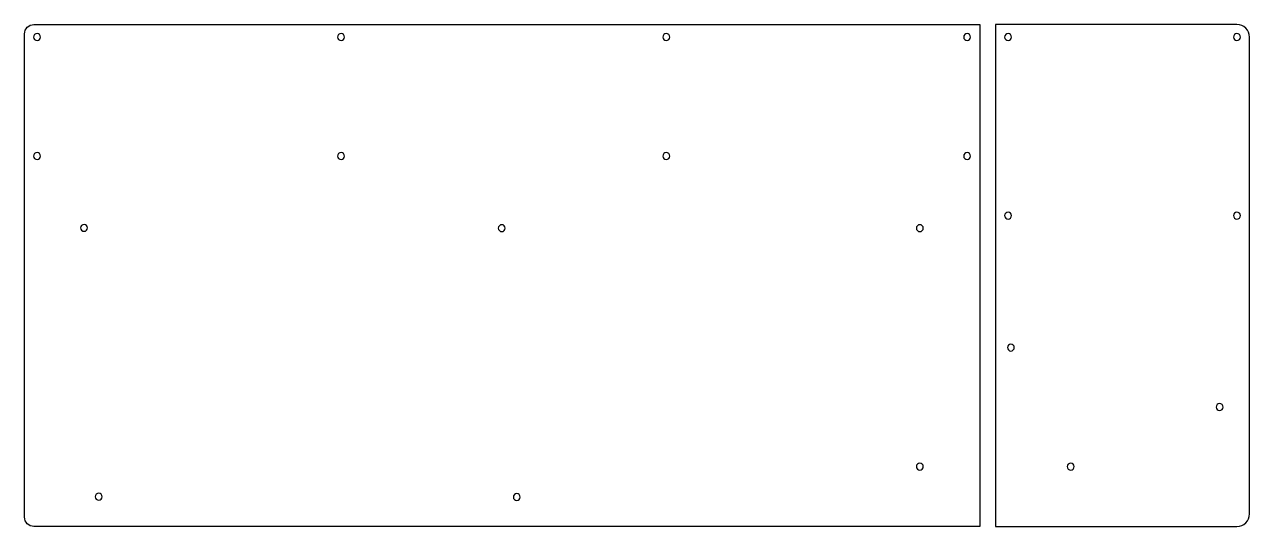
# Model space of a CAD drawing. Header units: millimetres. Extents: x 39 to 430, y 35 to 195.
import ezdxf

# ---------------------------------------------------------------- set-up
doc = ezdxf.new("R2010")
doc.units = ezdxf.units.MM

msp = doc.modelspace()

# ---------------------------------------------------------------- linework, layer by layer
at = {"extrusion": (0, -1.22465e-16, -1)}
for points in [[(-343.44, 194.78), (-343.44, 34.58), (-41.64, 34.58, 0.414214), (-38.64, 37.58), (-38.64, 191.78, 0.414214), (-41.64, 194.78)], [(-348.51, 194.78), (-348.51, 34.58), (-425.54, 34.58, -0.414214), (-429.54, 38.58), (-429.54, 190.78, -0.414214), (-425.54, 194.78)]]:
    msp.add_lwpolyline(points, format="xyb", close=True, dxfattribs=at)
for centre in [(-42.64, 190.78), (-139.64, 190.78), (-243.44, 190.78), (-339.44, 190.78), (-352.51, 190.78), (-425.54, 190.78), (-42.64, 152.78), (-139.64, 152.78), (-243.44, 152.78), (-339.44, 152.78), (-352.51, 133.8), (-425.54, 133.8), (-57.64, 129.88), (-190.94, 129.78), (-324.34, 129.78), (-353.39, 91.68), (-419.99, 72.68), (-324.34, 53.68), (-372.49, 53.68), (-62.34, 44.08), (-195.74, 43.98)]:
    msp.add_circle(centre, 1.1, dxfattribs=at)

doc.saveas('drawing.dxf')
